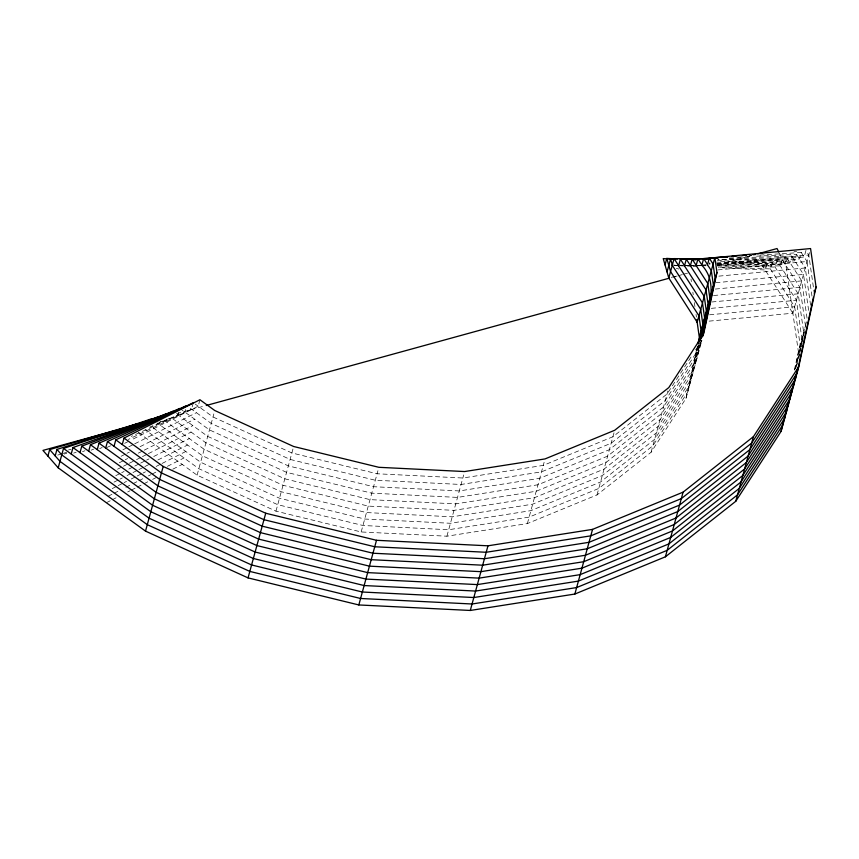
<?xml version="1.0" encoding="UTF-8"?>
<svg xmlns="http://www.w3.org/2000/svg" width="859" height="859" viewBox="0 0 859 859"><rect width="100%" height="100%" fill="white"/><g stroke="black" fill="none" stroke-linecap="round" stroke-linejoin="round"><path stroke-width="0.64" stroke-dasharray="4.29 3.22" d="M138.181 432.464L197.087 475.167L275.964 511.148L361.177 531.968L446.916 536.199L527.362 523.571L597.005 494.934L651.111 452.231L685.997 398.393L697.304 346.209M697.658 346.263L687.769 391.929L652.883 445.767L598.777 488.46L529.123 517.107L448.688 529.735L362.938 525.493L277.725 504.684L198.858 468.703L145.053 429.693M698.303 345.017L689.541 385.466L654.655 439.303L600.548 481.996L530.894 510.643L450.46 523.271L364.71 519.029L279.497 498.22L200.63 462.239L150.744 426.075M698.657 345.082L691.302 379.002L656.426 432.839L602.309 475.532L532.666 504.169L452.231 516.807L366.482 512.565L281.269 491.756L202.391 455.775L157.229 423.025M699.011 345.135L693.073 372.538L658.187 426.375L604.081 469.068L534.438 497.705L453.992 510.343L368.253 506.101L283.03 485.281L204.163 449.311L164.262 420.384L159.312 422.284M699.366 345.2L694.845 366.074L659.959 419.911L605.853 462.604L536.199 491.241L455.764 503.879L370.014 499.637L284.801 478.817L205.935 442.847L171.209 417.667L156.435 423.67M700.289 342.644L696.617 359.599L661.731 413.447L607.614 456.14L537.97 484.777L457.536 497.404L371.786 493.173L286.573 472.353L207.695 436.383L174.001 411.944M700.643 342.698L698.378 353.135L663.492 406.983L609.385 449.676L539.742 478.313L459.297 490.94L373.558 486.709L288.345 465.889L209.467 429.908L179.842 408.433M701.567 340.153L700.149 346.671L665.263 400.509L611.157 443.212L541.514 471.849L461.068 484.476L375.319 480.245L290.106 459.425L211.239 423.444L186.618 405.598M794.403 369.896L798.365 351.599L805.441 325.733L799.954 287.346L782.044 259.45L717.845 259.311M794.758 369.961L800.137 345.135L794.65 306.738L766.894 263.52L717.512 261.007M795.391 368.726L801.898 338.671L796.422 300.274L772.123 262.446L717.34 260.578M796.025 367.48L803.67 332.197L798.194 293.81L776.869 260.61L718.135 259.461M796.948 364.935L805.441 325.733M798.72 358.471L799.847 353.242M800.126 351.943L800.975 348.024M801.264 346.714L802.113 342.795M802.392 341.485L803.24 337.566M803.53 336.256L804.378 332.336M178.779 412.309L178.071 414.897L149.906 427.009M185.555 409.475L184.857 412.062L131.266 436.393M193.318 402.71L191.546 409.174L128.335 439.454M199.932 399.757L198.171 406.221L130.568 440.345M197.087 475.167L213.848 413.92M275.964 511.148L293.338 447.625M361.177 531.968L377.928 470.711M446.916 536.199L463.677 474.952M527.362 523.571L544.112 462.314M597.005 494.934L614.378 431.411M651.111 452.231L667.872 390.985M685.997 398.393L701.921 340.207L693.922 352.544M766.894 263.52L765.122 269.984L718.414 267.611M772.123 262.446L770.362 268.91L718.242 267.128M776.869 260.61L775.097 267.074L717.705 265.957M782.044 259.45L780.273 265.925L717.415 265.775M729.248 258.623L786.919 257.829L785.158 264.304L716.739 265.238M729.345 257.99L791.751 256.132L789.979 262.596L716.954 264.776M756.564 256.186L796.529 254.35L794.758 260.814L717.49 264.368M759.807 255.069L801.254 252.492L799.493 258.956L716.599 264.11M709.137 321.137L792.878 313.213L809.511 252.439M805.806 324.38L806.504 321.824M691.012 357.033L667.035 394.045L612.929 436.748L543.275 465.385L462.84 478.012L377.09 473.771L291.877 452.961L213.011 416.98L195.261 404.117M124.63 443.341L129.376 440.946M122.869 449.805L127.604 447.41M128.796 446.809L133.542 444.414M134.723 443.813L196.4 412.685M121.098 456.269L125.844 453.874M127.025 453.273L129.398 452.081M140.071 446.691L194.628 419.16M119.326 462.733L124.072 460.338M125.253 459.737L127.626 458.545M138.299 453.155L143.045 450.76M144.237 450.159L192.867 425.624M117.554 469.197L122.3 466.802M123.492 466.201L128.238 463.806M129.419 463.216L135.346 460.22M136.538 459.619L141.284 457.224M142.465 456.623L147.211 454.228M148.392 453.638L191.095 432.088M115.793 475.661L120.539 473.266M121.72 472.665L124.093 471.473M128.839 469.078L133.585 466.684M134.766 466.083L139.512 463.688M140.693 463.087L145.439 460.692M146.631 460.102L148.994 458.899M153.74 456.505L189.324 438.552M114.022 482.124L118.767 479.73M119.949 479.139L122.322 477.937M127.068 475.542L131.814 473.148M132.995 472.547L137.741 470.152M138.933 469.562L143.668 467.167M144.86 466.566L150.787 463.57M157.906 459.984L187.552 445.016M112.25 488.588L116.996 486.194M118.188 485.603L122.923 483.209M124.115 482.608L126.488 481.405M131.234 479.011L135.969 476.616M137.161 476.026L141.907 473.631M143.088 473.03L145.461 471.827M156.134 466.448L160.88 464.053M162.061 463.452L185.791 451.48M108.116 496.255L112.851 493.861M114.043 493.259L118.789 490.865M125.897 487.278L131.835 484.283M133.016 483.681L137.762 481.287M138.954 480.696L143.689 478.302M148.435 475.907L150.808 474.705M152 474.104L156.735 471.709M167.408 466.33L184.019 457.944M106.344 502.719L111.09 500.325M112.271 499.723L117.017 497.329M127.69 491.949L130.063 490.747M131.244 490.145L135.99 487.751M137.182 487.16L147.855 481.77M152.601 479.376L156.155 477.583M172.766 469.197L182.248 464.408M106.903 447.464L110.553 445.8M99.687 448.581L102.135 447.528M91.14 450.18L93.61 449.171M82.485 451.684L84.966 450.739M73.702 453.112L76.204 452.21M64.264 454.046L66.777 453.198M57.725 455.087L61.537 453.874M62.814 453.477L66.626 452.263M68.452 449.998L71.018 449.246M176.503 413.673L204.957 405.856M673.241 277.081L677.117 276.018M678.417 275.664L682.293 274.601M683.592 274.236L687.468 273.173M725.565 262.693L751.303 255.617M671.287 277.35L676.291 276.05M717.072 263.713L808.802 255.016L814.096 292.081M717.963 269.919L807.03 261.49L812.324 298.556M718.854 276.136L805.259 267.954L810.746 306.341M715.762 282.729L803.498 274.418L808.974 312.805M715.322 289.064L801.726 280.882L807.202 319.269M713.55 295.528L799.954 287.346M711.778 301.992L798.194 293.81M711.338 308.338L796.422 300.274M709.577 314.802L794.65 306.738M794.027 251.494L796.669 251.29M716.803 263.874L804.164 257.024L805.935 250.56L808.802 255.016M749.112 255.735L751.786 255.563M701.889 265.023L705.905 264.776M737.913 257.045L751.238 256.433M690.4 265.56L694.383 265.442M695.704 265.41L699.688 265.291M684.548 265.678L688.574 265.624M689.917 265.603L695.285 265.528M696.628 265.517L700.643 265.463M701.986 265.442L706.012 265.388M678.631 265.689L682.647 265.699M683.979 265.699L687.995 265.71M689.337 265.71L694.684 265.721M696.015 265.721L700.031 265.732M701.374 265.742L706.721 265.753M672.318 265.066L674.991 265.12M680.328 265.227L682.991 265.281M684.333 265.302L688.338 265.388M689.67 265.41L695.006 265.517M696.348 265.538L700.353 265.614M701.685 265.646L707.021 265.742M674.154 265.624L679.501 265.807M680.833 265.85L686.18 266.032M687.511 266.086L691.527 266.215M674.379 265.367L679.716 265.635M693.063 266.311L697.057 266.515M716.61 262.102L761.987 265.098L792.878 313.213M676.291 268.298L678.793 269.05M801.254 252.492L807.03 261.49M796.529 254.35L805.259 267.954M791.751 256.132L803.498 274.418M786.919 257.829L801.726 280.882M779.371 253.308L786.372 267.6L798.365 351.599M690.99 279.014L691.366 281.634M692.859 292.124L693.234 294.744M694.362 302.615L694.92 306.545M696.048 314.405L696.424 317.025"/><path stroke-width="1.29" d="M697.873 343.6L716.964 272.421L714.86 257.625L810.574 248.552L816.05 286.949L798.784 366.653L781.099 431.315L735.744 501.302L665.403 556.804L574.864 594.041L470.292 610.459L358.826 604.951L248.047 577.892L145.515 531.12L58.208 467.822L42.95 450.406L128.657 426.837M698.227 343.654L701.051 330.608L698.936 315.811L670.546 271.541L666.799 258.419L677.483 258.967M698.582 343.718L702.823 324.144L700.708 309.347L672.125 265.12M699.505 341.163L704.584 317.68L702.479 302.873L678.449 265.732M699.86 341.227L706.356 311.216L704.24 296.409L684.376 265.721M700.783 338.671L708.127 304.752L706.012 289.945L690.249 265.603M701.137 338.725L709.899 298.288L707.784 283.481L696.026 265.388M701.771 337.48C705.142 314.158 720.969 285.403 701.728 265.066M702.415 336.234L713.432 285.36L711.316 270.553L707.344 264.658M702.769 336.298L715.203 278.885L713.088 264.089L709.309 258.14L727.841 256.68M716.964 272.421L703.682 333.743L668.807 387.581L614.69 430.273L545.046 458.921L464.612 471.548L378.862 467.307L293.649 446.497L214.771 410.516L199.932 399.757L124.029 438.069L122.257 444.532M781.099 431.315L783.365 420.856M785.126 414.392L782.86 424.84L737.516 494.838L667.175 550.34L576.636 587.567L472.063 603.995L360.587 598.487L249.819 571.418L147.276 524.656L59.98 461.358L49.672 449.59L137.021 423.874M787.467 405.308L784.632 418.376L739.288 488.374L668.946 543.876L578.397 581.103L473.835 597.531L362.358 592.023L251.58 564.954L149.047 518.181L61.751 454.894L56.952 449.418L144.656 421.662M788.379 402.764L786.404 411.912L741.049 481.91L670.707 537.412L580.169 574.639L475.596 591.056L364.13 585.548L253.351 558.49L150.819 511.717L63.512 448.43L58.208 467.822M790.999 392.38L788.175 405.448L742.82 475.446L672.479 530.948L581.94 568.175L477.368 584.592L365.902 579.084L255.123 552.026L152.591 505.253L72.983 447.55L71.211 454.014M791.923 389.836L789.936 398.984L744.592 468.982L674.251 524.484L583.701 561.711L479.139 578.128L367.663 572.62L256.884 545.562L154.352 498.789L81.777 446.175L80.005 452.639M793.695 383.372L791.708 392.52L746.364 462.507L676.012 518.009L585.473 555.247L480.911 571.664L369.434 566.156L258.656 539.098L156.123 492.325L90.442 444.715L88.681 451.179M796.025 374.288L793.48 386.056L748.125 456.043L677.783 511.545L587.245 548.783L482.672 565.201L371.206 559.692L260.427 532.634L157.895 485.861L99.01 443.169L97.239 449.633M797.796 367.824L795.241 379.592L749.896 449.579L679.555 505.081L589.016 542.319L484.444 558.737L372.967 553.228L262.199 526.17L159.656 479.397L107.461 441.547L105.689 448.011M813.43 297.332L797.012 373.128L751.668 443.115L681.327 498.617L590.777 535.844L486.215 552.273L374.739 546.764L263.96 519.695L161.428 472.933L115.793 439.851L114.032 446.315M47.9 456.054L49.672 449.59M55.191 455.893L56.952 449.418M145.515 531.12L163.199 466.469L124.029 438.069M248.047 577.892L265.732 513.231L163.199 466.469M358.826 604.951L376.51 540.3L487.976 545.809L592.549 529.38L683.088 492.153L753.429 436.651L798.784 366.653M470.292 610.459L487.976 545.809M574.864 594.041L592.549 529.38M665.027 264.883L666.799 258.419M667.035 271.906L670.578 258.978L674.583 259.117M697.207 322.265L668.785 278.005L674.09 258.602L696.778 259.053M696.456 259.257L680.403 259.225L678.631 265.689L674.09 258.602M695.704 259.085L686.32 259.214L684.548 265.678L680.403 259.225M709.427 258.58L692.161 259.096L690.4 265.56L686.32 259.214M709.931 258.334L697.948 258.881L696.177 265.345L692.161 259.096M718.371 257.646L703.661 258.559L701.889 265.023L697.948 258.881M709.309 258.14L707.537 264.604L703.661 258.559M697.164 322.275L714.892 257.614M665.403 556.804L683.088 492.153M735.744 501.302L753.429 436.651M814.278 293.413L816.05 286.949M115.793 439.851L193.318 402.71M107.461 441.547L186.618 405.598M99.01 443.169L179.842 408.433M90.442 444.715L172.981 411.203M81.777 446.175L166.034 413.92M72.983 447.55L159.001 416.561M63.512 448.43L151.452 418.838M129.934 426.483L133.811 425.42M206.257 405.491L669.354 278.155M757.735 253.856L777.041 248.541L778.791 252.117M731.814 256.369L737.108 255.961M742.401 255.542L746.374 255.23M752.989 254.715L755.641 254.5M723.718 257.313L727.723 257.066M713.936 258.14L717.931 257.958M702.415 258.988L710.468 258.881M693.288 259.751L695.962 259.847M669.87 259.031L663.234 258.591L668.785 278.005M265.732 513.231L376.51 540.3M670.578 258.978L672.318 265.066M709.609 263.165L709.727 264.024M696.799 319.655L699.28 337.082"/></g></svg>
